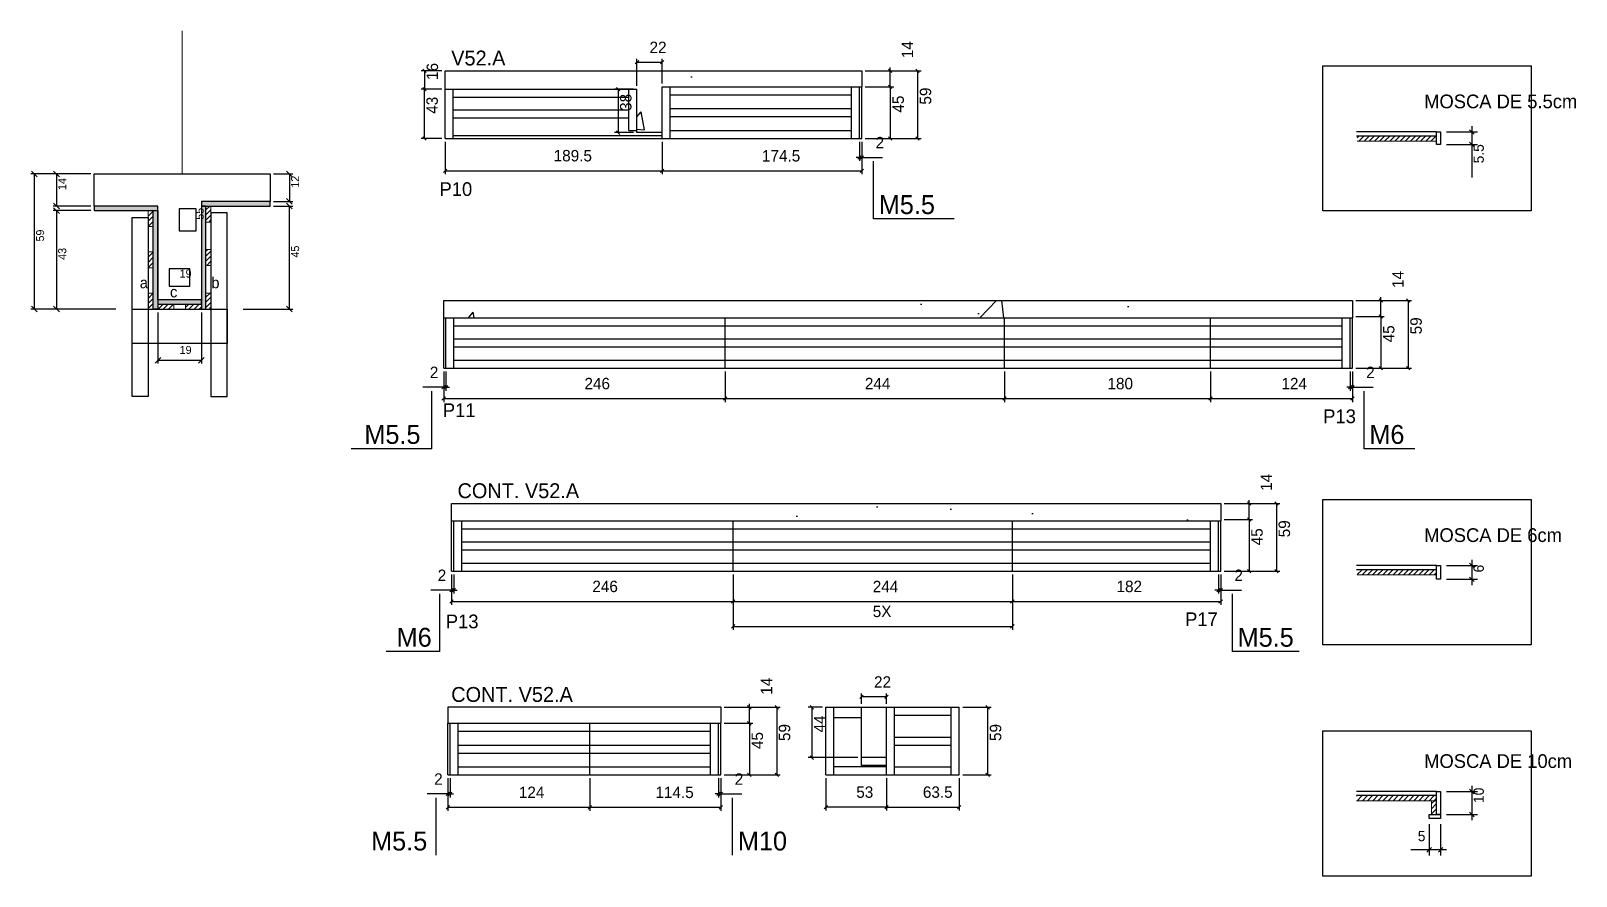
# Model space of a CAD drawing. Header units: metres. Extents: x 2679 to 8764, y 7639 to 9542.
# Drawn here: x 7414 to 8764, y 8803 to 9542 of the extents above.
import ezdxf

# ---------------------------------------------------------------- set-up
doc = ezdxf.new("R2010")
doc.units = ezdxf.units.M
for name, color, linetype in [('00 - FELIPE', 7, 'Continuous'), ('5', 7, 'Continuous'), ('CONCRETO', 7, 'Continuous'), ('COTA', 7, 'Continuous'), ('Cota Seção (2x)', 7, 'Continuous'), ('Cotas', 7, 'Continuous'), ('detalhes', 7, 'Continuous'), ('Hachura', 7, 'Continuous'), ('Madeira', 7, 'Continuous'), ('NOMENCLATURA', 7, 'Continuous'), ('Painéis', 7, 'Continuous'), ('SARR_2.2x7', 7, 'Continuous'), ('SARR_3.5x7', 7, 'Continuous'), ('TEXTO PILAR', 7, 'Continuous'), ('Texto Seção', 7, 'Continuous')]:
    doc.layers.add(name, color=color, linetype=linetype)

msp = doc.modelspace()

# ---------------------------------------------------------------- hatches: boundary and pattern name
at = {"layer": 'COTA'}
h = msp.add_hatch(dxfattribs=at)
h.set_pattern_fill('AR-CONC')
h.paths.add_polyline_path([(7965.5, 9452.8), (7965.5, 9492.8), (8140, 9492.8), (8140, 9506.8), (7776, 9506.8), (7776, 9490.8), (7943.5, 9490.8), (7943.5, 9452.8), (7965.5, 9452.8)])
h = msp.add_hatch(dxfattribs=at)
h.set_pattern_fill('AR-CONC')
h.paths.add_polyline_path([(8568.6, 9291.1), (8568.6, 9306.1), (7774.6, 9306.1), (7774.6, 9291.1), (8568.6, 9291.1)])
h = msp.add_hatch(dxfattribs=at)
h.set_pattern_fill('AR-CONC')
h.paths.add_polyline_path([(8453.5, 9113.8), (8453.5, 9128.8), (7781.5, 9128.8), (7781.5, 9113.8), (8453.5, 9113.8)])
h = msp.add_hatch(dxfattribs=at)
h.set_pattern_fill('AR-CONC')
h.paths.add_polyline_path([(8016.8, 8936.8), (8016.8, 8950.8), (7778.3, 8950.8), (7778.3, 8936.8), (8016.8, 8936.8), (8016.8, 8936.8)])
h = msp.add_hatch(dxfattribs=at)
h.set_pattern_fill('AR-CONC')
h.paths.add_polyline_path([(8161.6, 8906.8), (8161.6, 8950.8), (8139.6, 8950.8), (8139.6, 8906.8), (8161.6, 8906.8), (8161.6, 8906.8)])
at = {"layer": 'Hachura'}
h = msp.add_hatch(dxfattribs=at)
h.set_pattern_fill('ANSI31')
h.paths.add_polyline_path([(8572.8, 9449.8), (8572.8, 9445.4), (8642.1, 9445.4), (8642.1, 9449.8), (8572.8, 9449.8)])
h = msp.add_hatch(color=7, dxfattribs=at)
h.dxf.hatch_style = 1
h.paths.add_polyline_path([(7524.9, 9384.7), (7524.9, 9388.7), (7469.3, 9388.7), (7469.3, 9384.7), (7524.9, 9384.7)])
h = msp.add_hatch(dxfattribs=at)
h.set_pattern_fill('ANSI31')
h.paths.add_polyline_path([(7516.5, 9370.7), (7520.9, 9370.7), (7520.9, 9384.7), (7516.5, 9384.7), (7516.5, 9370.7)])
h = msp.add_hatch(color=7, dxfattribs=at)
h.dxf.hatch_style = 1
h.paths.add_polyline_path([(7520.9, 9384.7), (7524.9, 9384.7), (7524.9, 9298.7), (7520.9, 9298.7), (7520.9, 9384.7)])
h = msp.add_hatch(color=7, dxfattribs=at)
h.dxf.hatch_style = 1
h.paths.add_polyline_path([(7622.9, 9388.7), (7622.9, 9392.7), (7562.9, 9392.7), (7562.9, 9388.7), (7622.9, 9388.7)])
h = msp.add_hatch(color=7, dxfattribs=at)
h.dxf.hatch_style = 1
h.paths.add_polyline_path([(7566.9, 9388.7), (7562.9, 9388.7), (7562.9, 9298.7), (7566.9, 9298.7), (7566.9, 9388.7)])
h = msp.add_hatch(dxfattribs=at)
h.set_pattern_fill('ANSI31')
h.paths.add_polyline_path([(7566.9, 9374.7), (7571.3, 9374.7), (7571.3, 9388.7), (7566.9, 9388.7), (7566.9, 9374.7)])
h = msp.add_hatch(dxfattribs=at)
h.set_pattern_fill('ANSI31')
h.paths.add_polyline_path([(7516.5, 9334.7), (7520.9, 9334.7), (7520.9, 9348.7), (7516.5, 9348.7), (7516.5, 9334.7)])
h = msp.add_hatch(dxfattribs=at)
h.set_pattern_fill('ANSI31')
h.paths.add_polyline_path([(7566.9, 9336.7), (7571.3, 9336.7), (7571.3, 9350.7), (7566.9, 9350.7), (7566.9, 9336.7)])
h = msp.add_hatch(dxfattribs=at)
h.set_pattern_fill('ANSI31')
h.paths.add_polyline_path([(7516.5, 9298.7), (7520.9, 9298.7), (7520.9, 9312.7), (7516.5, 9312.7), (7516.5, 9298.7)])
h = msp.add_hatch(color=7, dxfattribs=at)
h.dxf.hatch_style = 1
h.paths.add_polyline_path([(7562.9, 9303.1), (7562.9, 9306.7), (7524.9, 9306.7), (7524.9, 9303.1), (7562.9, 9303.1)])
h = msp.add_hatch(dxfattribs=at)
h.set_pattern_fill('ANSI31')
h.paths.add_polyline_path([(7524.9, 9298.7), (7524.9, 9303.1), (7538.9, 9303.1), (7538.9, 9298.7), (7524.9, 9298.7)])
h = msp.add_hatch(dxfattribs=at)
h.set_pattern_fill('ANSI31')
h.paths.add_polyline_path([(7562.9, 9298.7), (7562.9, 9303.1), (7548.9, 9303.1), (7548.9, 9298.7), (7562.9, 9298.7)])
h = msp.add_hatch(dxfattribs=at)
h.set_pattern_fill('ANSI31')
h.paths.add_polyline_path([(7566.9, 9298.7), (7571.3, 9298.7), (7571.3, 9312.7), (7566.9, 9312.7), (7566.9, 9298.7)])
h = msp.add_hatch(dxfattribs=at)
h.set_pattern_fill('ANSI31')
h.paths.add_polyline_path([(8572.8, 9071), (8572.8, 9066.6), (8642.1, 9066.6), (8642.1, 9071), (8572.8, 9071)])
h = msp.add_hatch(dxfattribs=at)
h.set_pattern_fill('ANSI31')
h.paths.add_polyline_path([(8572.3, 8873.6), (8572.3, 8869.2), (8642.1, 8869.2), (8642.1, 8873.6), (8572.3, 8873.6)])
h = msp.add_hatch(dxfattribs=at)
h.set_pattern_fill('ANSI31')
h.paths.add_polyline_path([(8642.1, 8869.2), (8637.7, 8869.2), (8637.7, 8857.2), (8642.1, 8857.2), (8642.1, 8869.2)])

# ---------------------------------------------------------------- linework, layer by layer
at = {"layer": '00 - FELIPE', "color": 4, "lineweight": 25}
for p, q in [((7773, 9506.8), (7754.8, 9506.8)), ((7757.8, 9506.8), (7757.8, 9490.8)), ((7943.5, 9493.8), (7943.5, 9517.3)), ((7943.5, 9514.3), (7965.5, 9514.3)), ((7965.5, 9495.8), (7965.5, 9517.3)), ((7773, 9490.8), (7754.8, 9490.8)), ((7773, 9490.8), (7754.8, 9490.8)), ((7757.8, 9447.8), (7757.8, 9490.8)), ((7773, 9447.8), (7754.8, 9447.8)), ((8264.6, 9244.1), (8264.6, 9217.5)), ((8444.6, 9244.1), (8444.6, 9217.5)), ((8264.6, 9220.5), (8444.6, 9220.5)), ((8105.6, 8950.8), (8093.2, 8950.8)), ((8096.2, 8950.8), (8096.2, 8906.8)), ((8136.6, 8906.8), (8093.2, 8906.8)), ((7778.3, 8888.8), (7778.3, 8860.4)), ((7902.3, 8888.8), (7902.3, 8860.4)), ((7902.3, 8888.8), (7902.3, 8860.4)), ((8016.8, 8888.8), (8016.8, 8860.4)), ((7778.3, 8863.4), (7902.3, 8863.4)), ((7902.3, 8863.4), (8016.8, 8863.4))]:
    msp.add_line(p, q, dxfattribs=at)
at = {"layer": '00 - FELIPE', "color": 0, "lineweight": 25}
for p, q in [((7759.3, 9505.3), (7756.3, 9508.3)), ((7945, 9515.8), (7942, 9512.8)), ((7964, 9512.8), (7967, 9515.8)), ((7759.3, 9489.3), (7756.3, 9492.3)), ((7756.3, 9492.3), (7759.3, 9489.3)), ((7756.3, 9449.3), (7759.3, 9446.3)), ((8266.1, 9222), (8263.1, 9219)), ((8443.1, 9219), (8446.1, 9222)), ((8097.7, 8949.3), (8094.7, 8952.3)), ((8094.7, 8908.3), (8097.7, 8905.3)), ((7779.8, 8864.9), (7776.8, 8861.9)), ((7900.8, 8861.9), (7903.8, 8864.9)), ((7903.8, 8864.9), (7900.8, 8861.9)), ((8015.3, 8861.9), (8018.3, 8864.9))]:
    msp.add_line(p, q, dxfattribs=at)
at = {"layer": 'CONCRETO', "color": 251, "lineweight": 25}
msp.add_lwpolyline([(7469.3, 9388.7), (7469.3, 9416.7), (7622.9, 9416.7), (7622.9, 9392.7), (7562.9, 9392.7), (7562.9, 9306.7), (7524.9, 9306.7), (7524.9, 9388.7)], close=True, dxfattribs=at)
at = {"layer": 'COTA', "color": 241, "lineweight": 25}
for p, q in [((7776, 9490.8), (7776, 9506.8)), ((7776, 9506.8), (8140, 9506.8)), ((8140, 9506.8), (8140, 9492.8)), ((7936.5, 9454.8), (7943.5, 9454.8)), ((7774.6, 9291.1), (7774.6, 9306.1)), ((7774.6, 9306.1), (8568.6, 9306.1)), ((8568.6, 9306.1), (8568.6, 9291.1)), ((7781.5, 9113.8), (7781.5, 9128.8)), ((7781.5, 9128.8), (8453.5, 9128.8)), ((8453.5, 9128.8), (8453.5, 9113.8)), ((7778.3, 8950.8), (7778.3, 8936.8)), ((8016.8, 8950.8), (7778.3, 8950.8)), ((8016.8, 8950.8), (8016.8, 8936.8)), ((8139.6, 8950.8), (8161.6, 8950.8))]:
    msp.add_line(p, q, dxfattribs=at)
at = {"layer": 'COTA', "color": 4, "lineweight": 25}
for p, q in [((8650.7, 9453.4), (8677.9, 9453.4)), ((8672.9, 9458.4), (8672.9, 9442.4)), ((7776, 9444.8), (7776, 9416.5)), ((7965.5, 9444.8), (7965.5, 9416.5)), ((8138, 9444.8), (8138, 9428.1)), ((8140, 9444.8), (8140, 9428.1)), ((8650.7, 9442.4), (8677.9, 9442.4)), ((8672.9, 9442.4), (8672.9, 9413.5)), ((8138, 9431.1), (8135, 9431.1)), ((8138, 9431.1), (8140, 9431.1)), ((8140, 9431.1), (8158.1, 9431.1)), ((7466.3, 9416.7), (7414, 9416.7)), ((7417, 9298.7), (7417, 9416.7)), ((7466.3, 9416.7), (7433.3, 9416.7)), ((7436.3, 9416.7), (7436.3, 9388.7)), ((7625.9, 9416.7), (7642.8, 9416.7)), ((7639.8, 9416.7), (7639.8, 9392.7)), ((7776, 9419.5), (7965.5, 9419.5)), ((7466.3, 9388.7), (7433.3, 9388.7)), ((7466.3, 9384.7), (7433.3, 9384.7)), ((7436.3, 9384.7), (7436.3, 9298.7)), ((7625.9, 9392.7), (7642.8, 9392.7)), ((7625.9, 9388.7), (7642.8, 9388.7)), ((7639.8, 9298.7), (7639.8, 9388.7)), ((7488.3, 9298.7), (7414, 9298.7)), ((7488.3, 9298.7), (7433.3, 9298.7)), ((7524.9, 9295.7), (7524.9, 9251)), ((7562.9, 9295.7), (7562.9, 9251)), ((7599.5, 9298.7), (7642.8, 9298.7)), ((7524.9, 9254), (7562.9, 9254)), ((7774.6, 9244.1), (7774.6, 9217.5)), ((7774.6, 9244.1), (7774.6, 9227.4)), ((7776.6, 9244.1), (7776.6, 9227.4)), ((8020.6, 9244.1), (8020.6, 9217.5)), ((8444.6, 9244.1), (8444.6, 9217.5)), ((8566.6, 9244.1), (8566.6, 9227.4)), ((8568.6, 9244.1), (8568.6, 9217.5)), ((8568.6, 9244.1), (8568.6, 9227.4)), ((7774.6, 9230.4), (7756.4, 9230.4)), ((7776.6, 9230.4), (7774.6, 9230.4)), ((7776.6, 9230.4), (7779.6, 9230.4)), ((8566.6, 9230.4), (8563.6, 9230.4)), ((8566.6, 9230.4), (8568.6, 9230.4)), ((8568.6, 9230.4), (8586.7, 9230.4)), ((7774.6, 9220.5), (8020.6, 9220.5)), ((8444.6, 9220.5), (8568.6, 9220.5)), ((8650.7, 9074.6), (8677.9, 9074.6)), ((8672.9, 9079.6), (8672.9, 9057.6)), ((7781.5, 9066.8), (7781.5, 9040.3)), ((7781.5, 9066.8), (7781.5, 9050.1)), ((7783.5, 9066.8), (7783.5, 9050.1)), ((8027.5, 9066.8), (8027.5, 9040.3)), ((8027.5, 9066.8), (8027.5, 9018.5)), ((8271.5, 9066.8), (8271.5, 9040.3)), ((8271.5, 9066.8), (8271.5, 9018.5)), ((8451.5, 9066.8), (8451.5, 9050.1)), ((8453.5, 9066.8), (8453.5, 9040.3)), ((8453.5, 9066.8), (8453.5, 9050.1)), ((8650.7, 9062.6), (8677.9, 9062.6)), ((7781.5, 9053.1), (7763.4, 9053.1)), ((7783.5, 9053.1), (7781.5, 9053.1)), ((7783.5, 9053.1), (7786.5, 9053.1)), ((8451.5, 9053.1), (8448.5, 9053.1)), ((8451.5, 9053.1), (8453.5, 9053.1)), ((8453.5, 9053.1), (8471.6, 9053.1)), ((7781.5, 9043.3), (8027.5, 9043.3)), ((8271.5, 9043.3), (8453.5, 9043.3)), ((8027.5, 9021.5), (8271.5, 9021.5)), ((7778.3, 8888.8), (7778.3, 8872.1)), ((7780.3, 8888.8), (7780.3, 8872.1)), ((8014.8, 8888.8), (8014.8, 8872.1)), ((8016.8, 8888.8), (8016.8, 8872.1)), ((7778.3, 8875.1), (7760.2, 8875.1)), ((7780.3, 8875.1), (7778.3, 8875.1)), ((7780.3, 8875.1), (7783.3, 8875.1)), ((8014.8, 8875.1), (8011.8, 8875.1)), ((8014.8, 8875.1), (8016.8, 8875.1)), ((8016.8, 8875.1), (8035, 8875.1)), ((8650.7, 8877.2), (8677.9, 8877.2)), ((8672.9, 8882.2), (8672.9, 8852.2)), ((8650.7, 8857.2), (8677.9, 8857.2)), ((8635.7, 8848.6), (8635.7, 8821.3)), ((8645.7, 8848.6), (8645.7, 8821.3)), ((8635.7, 8826.3), (8619.7, 8826.3)), ((8650.7, 8826.3), (8635.7, 8826.3))]:
    msp.add_line(p, q, dxfattribs=at)
at = {"layer": 'COTA', "color": 0, "lineweight": 25}
for p, q in [((8136.5, 9429.6), (8139.5, 9432.6)), ((8141.5, 9432.6), (8138.5, 9429.6)), ((7777.5, 9421), (7774.5, 9418)), ((7964, 9418), (7967, 9421)), ((7773.1, 9228.9), (7776.1, 9231.9)), ((7776.1, 9222), (7773.1, 9219)), ((7778.1, 9231.9), (7775.1, 9228.9)), ((8019.1, 9219), (8022.1, 9222)), ((8446.1, 9222), (8443.1, 9219)), ((8565.1, 9228.9), (8568.1, 9231.9)), ((8570.1, 9231.9), (8567.1, 9228.9)), ((8567.1, 9219), (8570.1, 9222)), ((7780, 9051.6), (7783, 9054.6)), ((7785, 9054.6), (7782, 9051.6)), ((8450, 9051.6), (8453, 9054.6)), ((8455, 9054.6), (8452, 9051.6)), ((7783, 9044.8), (7780, 9041.8)), ((8026, 9041.8), (8029, 9044.8)), ((8273, 9044.8), (8270, 9041.8)), ((8452, 9041.8), (8455, 9044.8)), ((8029, 9023), (8026, 9020)), ((8270, 9020), (8273, 9023)), ((7776.8, 8873.6), (7779.8, 8876.6)), ((7781.8, 8876.6), (7778.8, 8873.6)), ((8013.3, 8873.6), (8016.3, 8876.6)), ((8018.3, 8876.6), (8015.3, 8873.6))]:
    msp.add_line(p, q, dxfattribs=at)
for points in [[(8674.9, 9451.4), (8670.9, 9455.4)], [(8670.9, 9444.4), (8674.9, 9440.4)], [(7419.5, 9414.2), (7414.5, 9419.2)], [(7438.8, 9414.2), (7433.8, 9419.2)], [(7642.3, 9414.2), (7637.3, 9419.2)], [(7433.8, 9391.2), (7438.8, 9386.2)], [(7438.8, 9382.2), (7433.8, 9387.2)], [(7637.3, 9395.2), (7642.3, 9390.2)], [(7642.3, 9386.2), (7637.3, 9391.2)], [(7414.5, 9301.2), (7419.5, 9296.2)], [(7433.8, 9301.2), (7438.8, 9296.2)], [(7637.3, 9301.2), (7642.3, 9296.2)], [(7527.4, 9256.5), (7522.4, 9251.5)], [(7560.4, 9251.5), (7565.4, 9256.5)], [(8674.9, 9072.6), (8670.9, 9076.6)], [(8670.9, 9064.6), (8674.9, 9060.6)], [(8674.9, 8875.2), (8670.9, 8879.2)], [(8670.9, 8859.2), (8674.9, 8855.2)], [(8637.7, 8828.3), (8633.7, 8824.3)], [(8643.7, 8824.3), (8647.7, 8828.3)]]:
    msp.add_lwpolyline(points, dxfattribs=at)
at = {"layer": 'Cota Seção (2x)', "color": 180, "lineweight": 25}
for p, q in [((7558.4, 9386.4), (7543.4, 9386.4)), ((7543.4, 9386.4), (7543.4, 9367)), ((7558.4, 9367), (7558.4, 9386.4)), ((7543.4, 9367), (7558.4, 9367)), ((7552.9, 9333.7), (7534.9, 9333.7)), ((7534.9, 9333.7), (7534.9, 9318.7)), ((7552.9, 9318.7), (7552.9, 9333.7)), ((7534.9, 9318.7), (7552.9, 9318.7))]:
    msp.add_line(p, q, dxfattribs=at)
at = {"layer": 'Cotas', "color": 1, "lineweight": 25}
for points in [[(8542.7, 9511.2), (8724.7, 9511.2), (8724.7, 9384.4), (8542.7, 9384.4)], [(8542.7, 9132.4), (8724.7, 9132.4), (8724.7, 9005.5), (8542.7, 9005.5)], [(8542.7, 8930.2), (8724.7, 8930.2), (8724.7, 8803.3), (8542.7, 8803.3)]]:
    msp.add_lwpolyline(points, close=True, dxfattribs=at)
at = {"layer": 'Madeira', "color": 126, "lineweight": 18}
for p, q in [((8572.8, 9449.8), (8642.1, 9449.8)), ((8642.1, 9445.4), (8572.8, 9445.4)), ((8642.1, 9449.8), (8642.1, 9445.4)), ((8572.8, 9071), (8642.1, 9071)), ((8642.1, 9066.6), (8572.8, 9066.6)), ((8642.1, 9071), (8642.1, 9066.6)), ((8572.3, 8873.6), (8642.1, 8873.6)), ((8642.1, 8873.6), (8642.1, 8869.2)), ((8642.1, 8869.2), (8572.3, 8869.2))]:
    msp.add_line(p, q, dxfattribs=at)
for points in [[(7516.5, 9370.7), (7520.9, 9370.7), (7520.9, 9384.7), (7516.5, 9384.7)], [(7566.9, 9374.7), (7571.3, 9374.7), (7571.3, 9388.7), (7566.9, 9388.7)], [(7516.5, 9334.7), (7520.9, 9334.7), (7520.9, 9348.7), (7516.5, 9348.7)], [(7566.9, 9336.7), (7571.3, 9336.7), (7571.3, 9350.7), (7566.9, 9350.7)], [(7516.5, 9298.7), (7520.9, 9298.7), (7520.9, 9312.7), (7516.5, 9312.7)], [(7524.9, 9298.7), (7524.9, 9303.1), (7538.9, 9303.1), (7538.9, 9298.7)], [(7562.9, 9298.7), (7562.9, 9303.1), (7548.9, 9303.1), (7548.9, 9298.7)], [(7566.9, 9298.7), (7571.3, 9298.7), (7571.3, 9312.7), (7566.9, 9312.7)], [(8642.1, 8869.2), (8642.1, 8857.2), (8637.7, 8857.2), (8637.7, 8869.2)]]:
    msp.add_lwpolyline(points, close=True, dxfattribs=at)
at = {"layer": 'NOMENCLATURA', "color": 7, "lineweight": 25}
for p, q in [((8150.2, 9377.5), (8150.2, 9427.8)), ((8220.7, 9377.5), (8150.2, 9377.5)), ((7764.4, 9176.7), (7764.4, 9227.1)), ((8578.8, 9176.7), (8578.8, 9227.1)), ((7764.4, 9176.7), (7693.8, 9176.7)), ((8623.1, 9176.7), (8578.8, 9176.7)), ((7771.3, 8999.5), (7771.3, 9049.9)), ((8463.7, 8999.5), (8463.7, 9049.9)), ((7771.3, 8999.5), (7724.4, 8999.5)), ((8522.1, 8999.5), (8463.7, 8999.5)), ((7768.1, 8821.5), (7768.1, 8871.8)), ((8027, 8821.5), (8027, 8871.8))]:
    msp.add_line(p, q, dxfattribs=at)
at = {"layer": 'Painéis', "color": 4, "lineweight": 25}
for p, q in [((8143, 9506.8), (8167.8, 9506.8)), ((8143, 9506.8), (8191.7, 9506.8)), ((8164.8, 9506.8), (8164.8, 9509.8)), ((8164.8, 9492.8), (8164.8, 9506.8)), ((8188.7, 9506.8), (8188.7, 9447.8)), ((8143, 9492.8), (8167.8, 9492.8)), ((8143, 9492.8), (8167.8, 9492.8)), ((8164.8, 9492.8), (8164.8, 9447.8)), ((7940.5, 9490.8), (7924, 9490.8)), ((7927, 9490.8), (7927, 9452.8)), ((7940.5, 9452.8), (7924, 9452.8)), ((7965.5, 9444.8), (7965.5, 9416.5)), ((8140, 9444.8), (8140, 9416.5)), ((8143, 9447.8), (8167.8, 9447.8)), ((8143, 9447.8), (8191.7, 9447.8)), ((7965.5, 9419.5), (8140, 9419.5)), ((8571.6, 9306.1), (8596.4, 9306.1)), ((8571.6, 9306.1), (8620.3, 9306.1)), ((8593.4, 9306.1), (8593.4, 9309.1)), ((8593.4, 9292.1), (8593.4, 9306.1)), ((8617.3, 9306.1), (8617.3, 9247.1)), ((8571.6, 9292.1), (8596.4, 9292.1)), ((8571.6, 9292.1), (8596.4, 9292.1)), ((8593.4, 9292.1), (8593.4, 9247.1)), ((8020.6, 9244.1), (8020.6, 9217.5)), ((8264.6, 9244.1), (8264.6, 9217.5)), ((8571.6, 9247.1), (8596.4, 9247.1)), ((8571.6, 9247.1), (8620.3, 9247.1)), ((8020.6, 9220.5), (8264.6, 9220.5)), ((8456.5, 9128.8), (8481.4, 9128.8)), ((8456.5, 9128.8), (8505.2, 9128.8)), ((8478.4, 9128.8), (8478.4, 9131.8)), ((8478.4, 9114.8), (8478.4, 9128.8)), ((8502.2, 9128.8), (8502.2, 9069.8)), ((8456.5, 9114.8), (8481.4, 9114.8)), ((8456.5, 9114.8), (8481.4, 9114.8)), ((8478.4, 9114.8), (8478.4, 9069.8)), ((8027.5, 9066.8), (8027.5, 9040.3)), ((8271.5, 9066.8), (8271.5, 9040.3)), ((8456.5, 9069.8), (8481.4, 9069.8)), ((8456.5, 9069.8), (8505.2, 9069.8)), ((8027.5, 9043.3), (8271.5, 9043.3)), ((8041.7, 8950.8), (8041.7, 8953.8)), ((8139.6, 8953.8), (8139.6, 8962.9)), ((8161.6, 8959.9), (8139.6, 8959.9)), ((8161.6, 8953.8), (8161.6, 8962.9)), ((8019.8, 8950.8), (8044.7, 8950.8)), ((8019.8, 8950.8), (8068.6, 8950.8)), ((8041.7, 8936.8), (8041.7, 8950.8)), ((8065.6, 8950.8), (8065.6, 8891.8)), ((8228.1, 8950.8), (8252.9, 8950.8)), ((8249.9, 8950.8), (8249.9, 8891.8)), ((8019.8, 8936.8), (8044.7, 8936.8)), ((8019.8, 8936.8), (8044.7, 8936.8)), ((8041.7, 8936.8), (8041.7, 8891.8)), ((8019.8, 8891.8), (8044.7, 8891.8)), ((8019.8, 8891.8), (8068.6, 8891.8)), ((8108.6, 8888.8), (8108.6, 8860.5)), ((8161.6, 8888.8), (8161.6, 8860.5)), ((8161.6, 8888.8), (8161.6, 8860.5)), ((8225.1, 8888.8), (8225.1, 8860.5)), ((8228.1, 8891.8), (8252.9, 8891.8)), ((8161.6, 8863.5), (8108.6, 8863.5)), ((8161.6, 8863.5), (8225.1, 8863.5))]:
    msp.add_line(p, q, dxfattribs=at)
at = {"layer": 'Painéis', "color": 0, "lineweight": 25}
for p, q in [((8166.3, 9505.3), (8163.3, 9508.3)), ((8190.2, 9505.3), (8187.2, 9508.3)), ((7928.5, 9489.3), (7925.5, 9492.3)), ((8166.3, 9491.3), (8163.3, 9494.3)), ((8163.3, 9494.3), (8166.3, 9491.3)), ((7925.5, 9454.3), (7928.5, 9451.3)), ((8163.3, 9449.3), (8166.3, 9446.3)), ((8187.2, 9449.3), (8190.2, 9446.3)), ((7967, 9421), (7964, 9418)), ((8138.5, 9418), (8141.5, 9421)), ((8594.9, 9304.6), (8591.9, 9307.6)), ((8618.8, 9304.6), (8615.8, 9307.6)), ((8594.9, 9290.6), (8591.9, 9293.6)), ((8591.9, 9293.6), (8594.9, 9290.6)), ((8591.9, 9248.6), (8594.9, 9245.6)), ((8615.8, 9248.6), (8618.8, 9245.6)), ((8022.1, 9222), (8019.1, 9219)), ((8263.1, 9219), (8266.1, 9222)), ((8479.9, 9127.3), (8476.9, 9130.3)), ((8503.7, 9127.3), (8500.7, 9130.3)), ((8479.9, 9113.3), (8476.9, 9116.3)), ((8476.9, 9116.3), (8479.9, 9113.3)), ((8476.9, 9071.3), (8479.9, 9068.3)), ((8500.7, 9071.3), (8503.7, 9068.3)), ((8029, 9044.8), (8026, 9041.8)), ((8270, 9041.8), (8273, 9044.8)), ((8043.2, 8949.3), (8040.2, 8952.3)), ((8067.1, 8949.3), (8064.1, 8952.3)), ((8141.1, 8961.4), (8138.1, 8958.4)), ((8160.1, 8958.4), (8163.1, 8961.4)), ((8251.4, 8949.3), (8248.4, 8952.3)), ((8043.2, 8935.3), (8040.2, 8938.3)), ((8040.2, 8938.3), (8043.2, 8935.3)), ((8040.2, 8893.3), (8043.2, 8890.3)), ((8064.1, 8893.3), (8067.1, 8890.3)), ((8248.4, 8893.3), (8251.4, 8890.3)), ((8110.1, 8865), (8107.1, 8862)), ((8163.1, 8865), (8160.1, 8862)), ((8160.1, 8862), (8163.1, 8865)), ((8223.6, 8862), (8226.6, 8865))]:
    msp.add_line(p, q, dxfattribs=at)
at = {"layer": 'Painéis', "color": 200, "lineweight": 25}
for p, q in [((7965.5, 9492.8), (8140, 9492.8)), ((7965.5, 9447.8), (7965.5, 9492.8)), ((8138, 9447.8), (8138, 9492.8)), ((8140, 9447.8), (8140, 9492.8)), ((7776, 9490.8), (7943.5, 9490.8)), ((7776, 9447.8), (7776, 9490.8)), ((7943.5, 9452.8), (7943.5, 9490.8)), ((7965.5, 9452.8), (7943.5, 9452.8)), ((7965.5, 9447.8), (7965.5, 9452.8)), ((8642.1, 9453.4), (8572.2, 9453.4)), ((7776, 9447.8), (7965.5, 9447.8)), ((7965.5, 9447.8), (8140, 9447.8)), ((8642.1, 9449.8), (8572.2, 9449.8)), ((7774.6, 9291.1), (8568.6, 9291.1)), ((7774.6, 9247.1), (7774.6, 9291.1)), ((7776.6, 9247.1), (7776.6, 9291.1)), ((8020.6, 9247.1), (8020.6, 9291.1)), ((8264.6, 9247.1), (8264.6, 9291.1)), ((8444.6, 9247.1), (8444.6, 9291.1)), ((8566.6, 9247.1), (8566.6, 9291.1)), ((8568.6, 9247.1), (8568.6, 9291.1)), ((7774.6, 9247.1), (8568.6, 9247.1)), ((7781.5, 9113.8), (8453.5, 9113.8)), ((7781.5, 9069.8), (7781.5, 9113.8)), ((7783.5, 9069.8), (7783.5, 9113.8)), ((8027.5, 9069.8), (8027.5, 9113.8)), ((8271.5, 9069.8), (8271.5, 9113.8)), ((8271.5, 9069.8), (8271.5, 9113.8)), ((8451.5, 9069.8), (8451.5, 9113.8)), ((8453.5, 9069.8), (8453.5, 9113.8)), ((8642.1, 9074.6), (8572.2, 9074.6)), ((7781.5, 9069.8), (8453.5, 9069.8)), ((8642.1, 9071), (8572.2, 9071)), ((8108.6, 8950.8), (8139.6, 8950.8)), ((8108.6, 8891.8), (8108.6, 8950.8)), ((8139.6, 8906.8), (8139.6, 8950.8)), ((8161.6, 8950.8), (8225.1, 8950.8)), ((8161.6, 8891.8), (8161.6, 8950.8)), ((8225.1, 8891.8), (8225.1, 8950.8)), ((7778.3, 8936.8), (8016.8, 8936.8)), ((7778.3, 8891.8), (7778.3, 8936.8)), ((7780.3, 8891.8), (7780.3, 8936.8)), ((7902.3, 8891.8), (7902.3, 8936.8)), ((8014.8, 8891.8), (8014.8, 8936.8)), ((8016.8, 8891.8), (8016.8, 8936.8)), ((8161.6, 8906.8), (8139.6, 8906.8)), ((8161.6, 8891.8), (8161.6, 8906.8)), ((7778.3, 8891.8), (8016.8, 8891.8)), ((8108.6, 8891.8), (8161.6, 8891.8)), ((8161.6, 8891.8), (8225.1, 8891.8)), ((8642.1, 8877.2), (8572.2, 8877.2)), ((8642.1, 8873.6), (8572.2, 8873.6))]:
    msp.add_line(p, q, dxfattribs=at)
for points in [[(8642.1, 9453.4), (8645.7, 9453.4), (8645.7, 9442.4), (8642.1, 9442.4)], [(7524.9, 9384.7), (7524.9, 9388.7), (7469.3, 9388.7), (7469.3, 9384.7)], [(7520.9, 9384.7), (7524.9, 9384.7), (7524.9, 9298.7), (7520.9, 9298.7)], [(7622.9, 9388.7), (7622.9, 9392.7), (7562.9, 9392.7), (7562.9, 9388.7)], [(7566.9, 9388.7), (7562.9, 9388.7), (7562.9, 9298.7), (7566.9, 9298.7)], [(7562.9, 9303.1), (7562.9, 9306.7), (7524.9, 9306.7), (7524.9, 9303.1)], [(8642.1, 9074.6), (8645.7, 9074.6), (8645.7, 9062.6), (8642.1, 9062.6)], [(8642.1, 8877.2), (8645.7, 8877.2), (8645.7, 8857.2), (8642.1, 8857.2)], [(8645.7, 8857.2), (8645.7, 8853.6), (8635.7, 8853.6), (8635.7, 8857.2)]]:
    msp.add_lwpolyline(points, close=True, dxfattribs=at)
at = {"layer": 'SARR_2.2x7', "color": 40, "lineweight": 25}
for p, q in [((7972.4, 9447.8), (7972.4, 9492.8)), ((8131, 9447.8), (8131, 9492.8)), ((7782.9, 9447.8), (7782.9, 9490.8)), ((7782.9, 9483.8), (7936.5, 9483.8)), ((7936.5, 9454.8), (7936.5, 9490.8)), ((7972.4, 9485.8), (8131, 9485.8)), ((7782.9, 9472.8), (7936.5, 9472.8)), ((7782.9, 9465.8), (7936.5, 9465.8)), ((7972.4, 9473.8), (8131, 9473.8)), ((7972.4, 9466.8), (8131, 9466.8)), ((7972.4, 9454.8), (8131, 9454.8)), ((7782.9, 9450.3), (7965.5, 9450.3)), ((7783.5, 9247.1), (7783.5, 9291.1)), ((8559.6, 9247.1), (8559.6, 9291.1)), ((7783.5, 9284.1), (8020.6, 9284.1)), ((8020.6, 9284.1), (8264.6, 9284.1)), ((8264.6, 9284.1), (8444.6, 9284.1)), ((8444.6, 9284.1), (8559.6, 9284.1)), ((7783.5, 9272.6), (8020.6, 9272.6)), ((7783.5, 9265.6), (8020.6, 9265.6)), ((8020.6, 9272.6), (8264.6, 9272.6)), ((8020.6, 9265.6), (8264.6, 9265.6)), ((8264.6, 9272.6), (8444.6, 9272.6)), ((8264.6, 9265.6), (8444.6, 9265.6)), ((8444.6, 9272.6), (8559.6, 9272.6)), ((8444.6, 9265.6), (8559.6, 9265.6)), ((7783.5, 9254.1), (8020.6, 9254.1)), ((8020.6, 9254.1), (8264.6, 9254.1)), ((8264.6, 9254.1), (8444.6, 9254.1)), ((8444.6, 9254.1), (8559.6, 9254.1)), ((7790.4, 9069.8), (7790.4, 9113.8)), ((8444.5, 9069.8), (8444.5, 9113.8)), ((7790.4, 9106.8), (8027.5, 9106.8)), ((8027.5, 9106.8), (8271.5, 9106.8)), ((8271.5, 9106.8), (8444.5, 9106.8)), ((7790.4, 9095.3), (8027.5, 9095.3)), ((7790.4, 9088.3), (8027.5, 9088.3)), ((8027.5, 9095.3), (8271.5, 9095.3)), ((8027.5, 9088.3), (8271.5, 9088.3)), ((8271.5, 9095.3), (8444.5, 9095.3)), ((8271.5, 9088.3), (8444.5, 9088.3)), ((7790.4, 9076.8), (8027.5, 9076.8)), ((8027.5, 9076.8), (8271.5, 9076.8)), ((8271.5, 9076.8), (8444.5, 9076.8)), ((8115.5, 8891.8), (8115.5, 8950.8)), ((8115.5, 8941.8), (8139.6, 8941.8)), ((8139.6, 8899.8), (8139.6, 8950.8)), ((8168.5, 8891.8), (8168.5, 8950.8)), ((8168.5, 8943.8), (8218.1, 8943.8)), ((8218.1, 8891.8), (8218.1, 8950.8)), ((7787.3, 8891.8), (7787.3, 8936.8)), ((7787.3, 8929.8), (8007.8, 8929.8)), ((8007.8, 8891.8), (8007.8, 8936.8)), ((8168.5, 8924.8), (8218.1, 8924.8)), ((7787.3, 8917.8), (7902.3, 8917.8)), ((7787.3, 8910.8), (7902.3, 8910.8)), ((7902.3, 8917.8), (8007.8, 8917.8)), ((7902.3, 8910.8), (8007.8, 8910.8)), ((8168.5, 8917.8), (8218.1, 8917.8)), ((7787.3, 8898.8), (8007.8, 8898.8)), ((8161.6, 8898.8), (8115.5, 8898.8)), ((8161.6, 8899.8), (8139.6, 8899.8)), ((8168.5, 8898.8), (8218.1, 8898.8))]:
    msp.add_line(p, q, dxfattribs=at)
at = {"layer": 'SARR_3.5x7', "color": 81, "lineweight": 25}
for points in [[(7502.5, 9378.7), (7516.5, 9378.7), (7516.5, 9222.2), (7502.5, 9222.2)], [(7585.3, 9382.7), (7571.3, 9382.7), (7571.3, 9222.2), (7585.3, 9222.2)], [(7502.5, 9298.7), (7585.3, 9298.7), (7585.3, 9268.6), (7502.5, 9268.6)]]:
    msp.add_lwpolyline(points, close=True, dxfattribs=at)
at = {"layer": 'Texto Seção', "color": 252, "lineweight": 15}
msp.add_line((7546.1, 9416.7), (7546.1, 9541.7), dxfattribs=at)

# ---------------------------------------------------------------- texts
at = {"layer": '00 - FELIPE', "color": 240, "lineweight": 25}
for s, p in [('22', (7954.5, 9522.3)), ('180', (8354.6, 9228.6)), ('124', (7840.3, 8871.5)), ('114.5', (7959.6, 8871.5))]:
    msp.add_text(s, height=10, dxfattribs=at).set_placement(p)
for s, p in [('16', (7769.7, 9498.8)), ('43', (7769.5, 9469.3)), ('44', (8108.1, 8928.8))]:
    msp.add_text(s, height=10, rotation=90, dxfattribs=at).set_placement(p)
at = {"layer": '5', "color": 5, "lineweight": 25}
for s, p in [('P10', (7771, 9397.5)), ('P11', (7773.9, 9204.3)), ('P13', (8543.1, 9199)), ('P17', (8422.4, 9021.7)), ('P13', (7776.5, 9019.8))]:
    msp.add_text(s, height=12, rotation=0, dxfattribs=at).set_placement(p)
at = {"layer": 'COTA', "color": 240, "lineweight": 25}
for s, height, p in [('189.5', 10, (7870.7, 9427.7)), ('2', 10, (8152, 9439.1)), ('2', 10, (7762.5, 9238.4)), ('2', 10, (8580.6, 9238.4)), ('246', 10, (7897.6, 9228.6)), ('124', 10, (8506.6, 9228.6)), ('2', 10, (7769.4, 9061.1)), ('246', 10, (7904.5, 9051.4)), ('182', 10, (8362.5, 9051.4)), ('2', 10, (8465.5, 9061.1)), ('5X', 10, (8149.5, 9029.6)), ('2', 10, (7766.3, 8883.1)), ('2', 10, (8028.9, 8883.1)), ('5', 9, (8625.7, 8833.8))]:
    msp.add_text(s, height=height, dxfattribs=at).set_placement(p)
for s, p in [('5.5', (8683.4, 9426)), ('6', (8683.4, 9068.6)), ('10', (8683.4, 8867.2))]:
    msp.add_text(s, height=9, rotation=90, dxfattribs=at).set_placement(p)
at = {"layer": 'COTA', "color": 1, "lineweight": 25}
for s, p in [('14', (7444.8, 9402.7)), ('12', (7648.3, 9404.7)), ('59', (7425.5, 9357.7)), ('43', (7444.8, 9341.7)), ('45', (7648.3, 9343.7))]:
    msp.add_text(s, height=7, rotation=90, dxfattribs=at).set_placement(p)
msp.add_text('19', height=7, dxfattribs=at).set_placement((7543.9, 9259.5))
at = {"layer": 'Cota Seção (2x)', "color": 1, "lineweight": 25}
msp.add_text('55', height=7, rotation=90, dxfattribs=at).set_placement((7564.9, 9376.7))
msp.add_text('19', height=7, dxfattribs=at).set_placement((7543.9, 9326.2))
at = {"layer": 'detalhes', "color": 4, "lineweight": 25}
for s, p in [('a', (7509.1, 9316.9)), ('c', (7535.5, 9308.9)), ('b', (7571.6, 9316.9))]:
    msp.add_text(s, height=9.6, dxfattribs=at).set_placement(p)
at = {"layer": 'NOMENCLATURA', "color": 7, "lineweight": 25}
for s, p in [('M5.5', (8154.8, 9381.7)), ('M5.5', (7705.3, 9180.9)), ('M6', (8583.4, 9180.9)), ('M6', (7733.5, 9003.7)), ('M5.5', (8468.3, 9003.7)), ('M5.5', (7711.2, 8825.7)), ('M10', (8031.7, 8825.7))]:
    msp.add_text(s, height=16.5, dxfattribs=at).set_placement(p)
at = {"layer": 'Painéis', "color": 240, "lineweight": 25}
for s, p in [('14', (8184.8, 9517.8)), ('59', (8200.6, 9477.3)), ('38', (7938.7, 9471.8)), ('45', (8176.7, 9470.3)), ('14', (8613.4, 9317.1)), ('59', (8629.2, 9276.6)), ('45', (8605.3, 9269.6)), ('14', (8498.4, 9139.9)), ('59', (8514.1, 9099.3)), ('45', (8490.2, 9092.3)), ('14', (8061.7, 8961.8)), ('45', (8053.6, 8914.3)), ('59', (8077.4, 8921.3)), ('59', (8261.8, 8921.3))]:
    msp.add_text(s, height=10, rotation=90, dxfattribs=at).set_placement(p)
for s, p in [('174.5', (8052.7, 9427.6)), ('244', (8142.6, 9228.6)), ('244', (8149.5, 9051.3)), ('22', (8150.6, 8967.9)), ('53', (8135.1, 8871.7)), ('63.5', (8193.3, 8871.7))]:
    msp.add_text(s, height=10, dxfattribs=at).set_placement(p)
at = {"layer": 'TEXTO PILAR', "color": 3, "lineweight": 15}
for s, p in [('MOSCA DE 5.5cm', (8631.3, 9474.1)), ('MOSCA DE 6cm', (8631.3, 9095.2)), ('MOSCA DE 10cm', (8631.3, 8897.8))]:
    msp.add_text(s, height=12, dxfattribs=at).set_placement(p)
at = {"layer": 'Texto Seção', "color": 7, "lineweight": 15}
for s, p in [('V52.A', (7781.2, 9511.5)), ('CONT. V52.A', (7786.7, 9133.5)), ('CONT. V52.A', (7781.2, 8955.5))]:
    msp.add_text(s, height=13, dxfattribs=at).set_placement(p)

doc.saveas('drawing.dxf')
